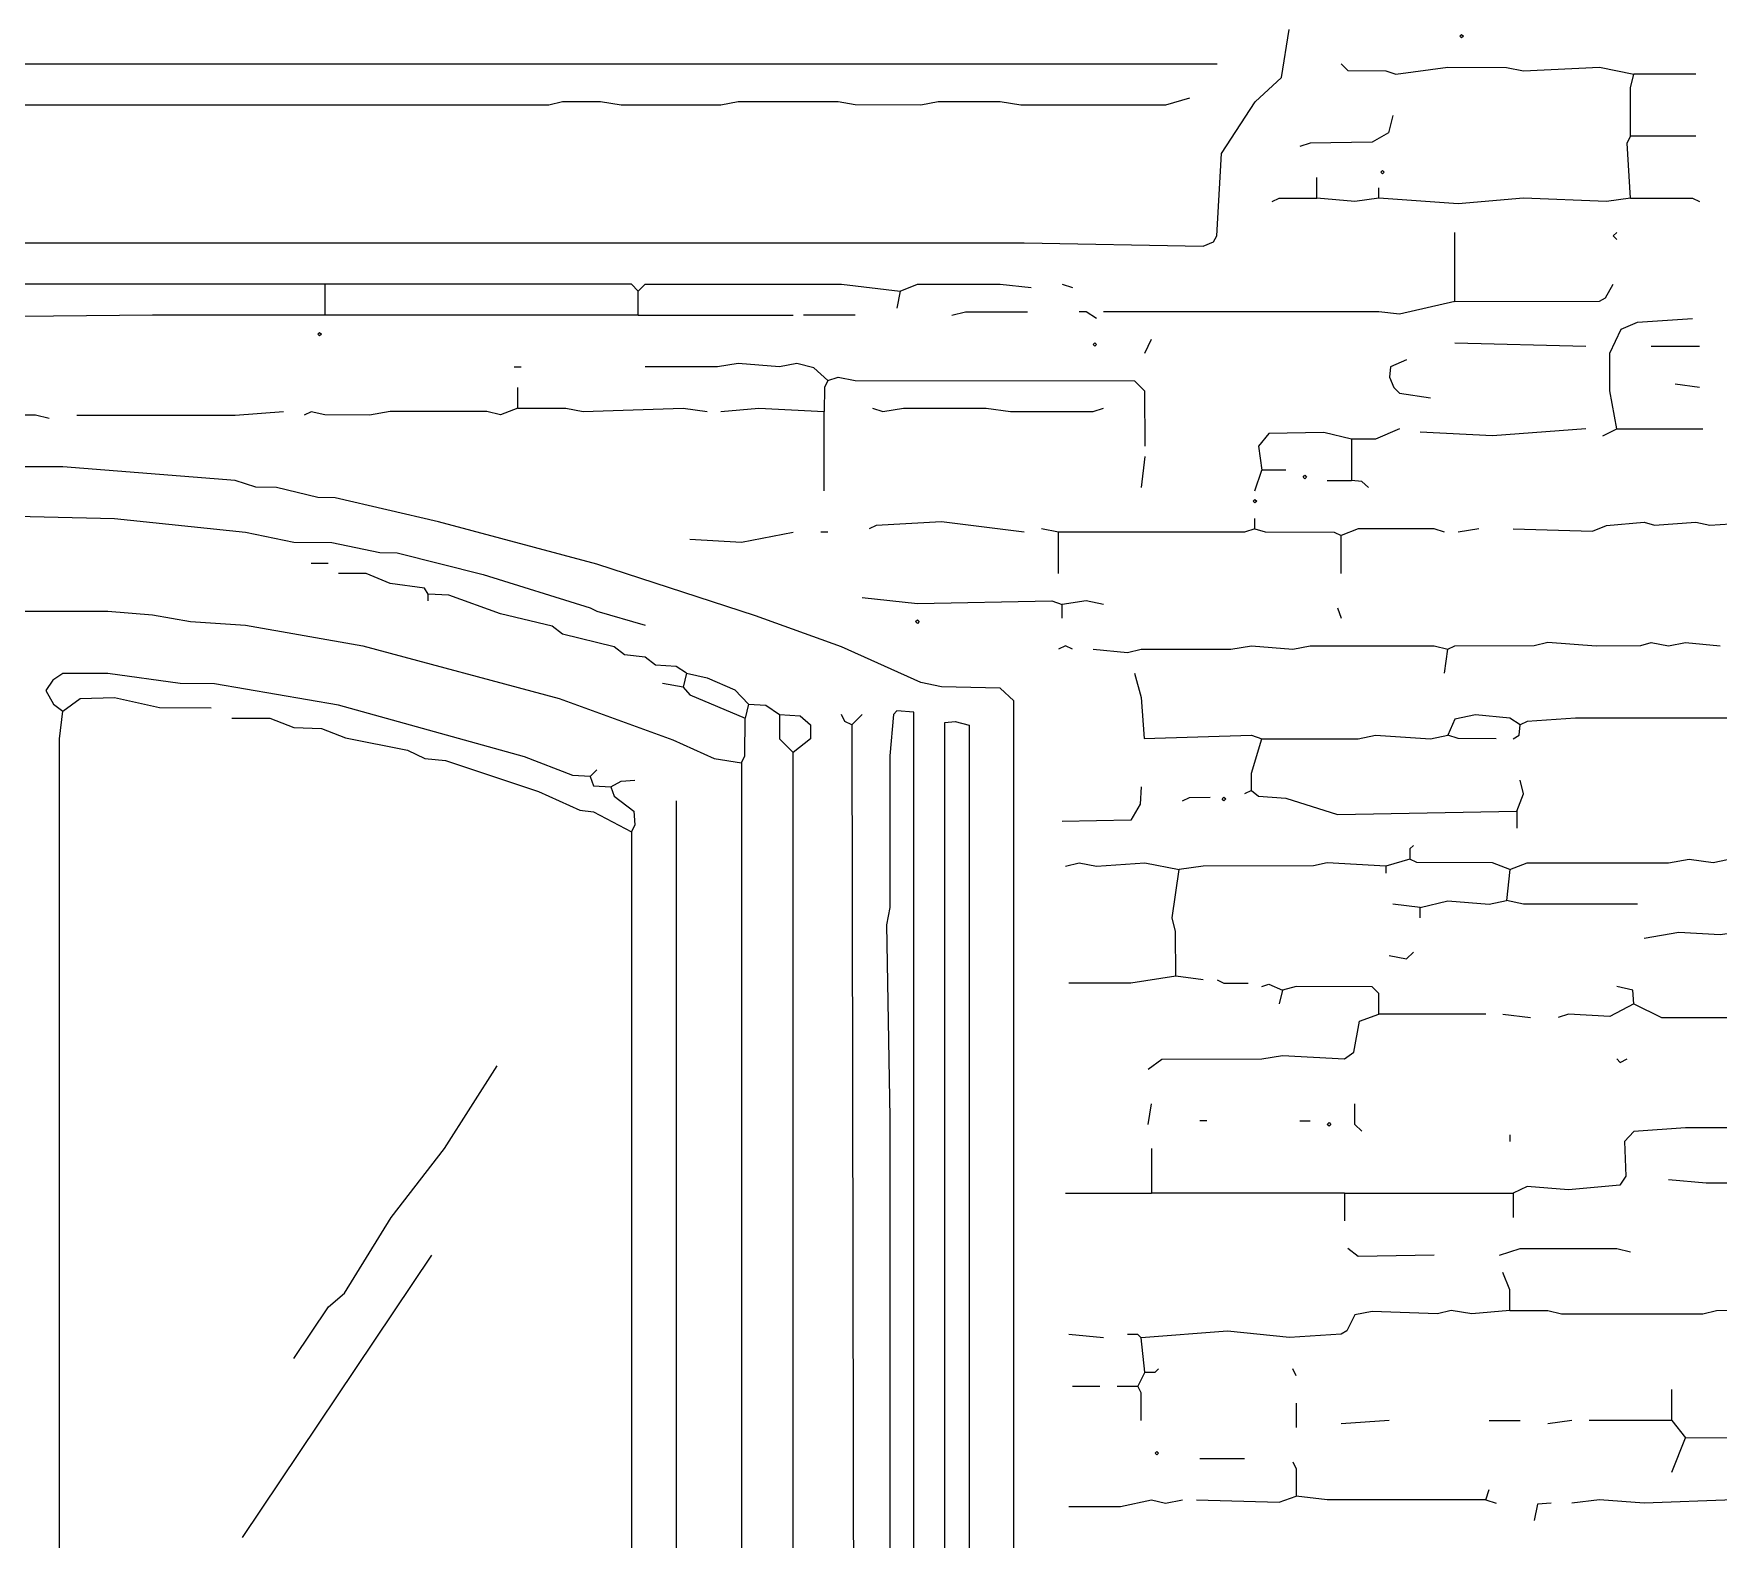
# Model space of a CAD drawing. Header units: millimetres. Extents: x 11 to 20000, y -4 to 8232.
# Drawn here: x 14595 to 16439, y 1291 to 2940 of the extents above; entities that cross this region are included whole.
import ezdxf

# ---------------------------------------------------------------- set-up
doc = ezdxf.new("R2010")
doc.units = ezdxf.units.MM
doc.layers.add('MASONRY_AND_ARCH', color=7, linetype='Continuous', lineweight=13, true_color=0x000000)
doc.layers.add('PLANTING', color=7, linetype='Continuous', lineweight=13, true_color=0x000000)

msp = doc.modelspace()

# ---------------------------------------------------------------- linework, layer by layer
at = {"layer": 'MASONRY_AND_ARCH', "color": 7, "lineweight": 13, "true_color": 0x000000}
for points in [[(13220.35848, 2941.17647), (13221.26018, 2907.23982), (13227.90781, 2892.30486), (13254.1474, 2879.78846), (13271.94559, 2861.99095), (13299.24842, 2794.11765), (13304.37161, 2718.7026), (13314.47964, 2708.59457), (13382.35294, 2711.16143), (13397.43631, 2711.16143), (15309.20249, 2711.16143), (15331.82692, 2711.16143), (15659.88122, 2711.16143), (15678.73303, 2711.16143), (15874.81335, 2707.53891), (15885.96946, 2712.21799), (15889.73925, 2718.7095), (15894.72149, 2809.20034), (15931.52081, 2865.76143), (15960.33428, 2892.16335), (15968.91787, 2944.94695)], [(13303.16742, 2911.01029), (13329.56301, 2907.23982), (15874.81335, 2907.23982), (15889.89253, 2907.23982)], [(16025.63914, 2907.23982), (16033.18846, 2899.85271), (16074.59016, 2899.47919), (16085.52274, 2895.77296), (16142.53394, 2903.46934), (16206.63462, 2903.32161), (16225.49208, 2899.69808), (16308.44457, 2903.46312), (16346.15385, 2895.9276)], [(16342.38122, 2828.0543), (16342.53043, 2880.84491), (16346.15385, 2895.9276)], [(16414.02715, 2895.9276), (16346.15385, 2895.9276)], [(15859.72851, 2869.53269), (15833.33145, 2861.99095), (15674.96041, 2861.99717), (15652.33597, 2865.76143), (15584.46267, 2865.61369), (15565.61086, 2861.99095), (15493.96493, 2862.13869), (15475.11312, 2865.76143), (15365.76357, 2865.7552), (15346.90611, 2861.99717), (15237.55656, 2861.99717), (15214.93213, 2865.76143), (15173.45588, 2865.61369), (15158.37104, 2861.99717), (14524.88688, 2861.99717), (14502.26244, 2865.76143), (13521.8707, 2865.7552), (13503.01618, 2861.99717), (13352.18744, 2861.99785), (13329.56301, 2869.53269)], [(16082.20023, 2850.67873), (16077.37545, 2831.83167), (16059.57579, 2821.56278), (15991.70249, 2820.36482), (15980.39027, 2816.74208)], [(16342.38122, 2760.181), (16338.76063, 2820.50633), (16342.38122, 2828.0543)], [(16414.02715, 2828.0543), (16342.38122, 2828.0543)], [(15999.24774, 2760.181), (15999.24774, 2782.80543)], [(16067.12104, 2760.181), (16067.12104, 2771.49321)], [(15950.22624, 2756.41052), (15957.77421, 2760.03326), (15999.24774, 2760.181)], [(16067.12104, 2760.181), (16040.72398, 2756.41052), (15999.24774, 2760.181)], [(16342.38122, 2760.181), (16315.98982, 2756.41052), (16225.49208, 2760.17477), (16153.84615, 2753.83722), (16067.12104, 2760.181)], [(16342.38122, 2760.181), (16410.25045, 2760.03326), (16417.79977, 2756.41052)], [(16150.07353, 2647.05882), (16150.07353, 2722.47387)], [(16327.30204, 2714.93213), (16323.52941, 2718.7026), (16327.30204, 2722.47387)], [(14913.27342, 2665.91256), (14894.41889, 2665.91256), (14845.40011, 2665.91256), (14807.69231, 2665.91256), (14630.46799, 2665.91256), (14607.84355, 2665.91256), (14551.28247, 2665.91256), (14532.42794, 2665.91256), (14445.70136, 2665.91256), (14419.30577, 2665.91256), (14370.28699, 2665.91256), (14351.43247, 2665.91256)], [(14913.27342, 2631.9759), (14894.41889, 2631.9759), (14841.62896, 2631.9759), (14830.31674, 2631.9759), (14819.00452, 2631.9759), (14754.90238, 2631.9759), (14739.819, 2631.9759), (14724.73563, 2631.9759), (14362.74468, 2628.3595), (14352.63654, 2635.75351), (14351.43247, 2665.91256)], [(15256.40837, 2658.37104), (15248.86188, 2665.91256), (15177.22285, 2665.91256), (15162.14219, 2665.91256), (15082.95667, 2665.91256), (15064.10215, 2665.91256), (14977.37557, 2665.91256), (14943.43891, 2665.91256), (14913.27342, 2665.91256)], [(14913.27342, 2665.91256), (14913.27342, 2631.9759)], [(15256.40837, 2658.37104), (15263.95769, 2665.91256), (15411.01244, 2665.91256), (15433.63688, 2665.91256), (15478.88575, 2665.91256), (15542.98643, 2658.37104)], [(15256.40837, 2631.9759), (15256.40837, 2658.37104)], [(15542.98643, 2658.37104), (15539.2138, 2639.51708)], [(15542.98643, 2658.37104), (15561.83824, 2665.91256), (15652.33597, 2665.90656), (15686.27262, 2662.14152)], [(15720.20928, 2665.91278), (15731.52149, 2662.14152)], [(16150.07353, 2647.05882), (16308.4405, 2647.21346), (16314.93891, 2650.98394), (16323.52941, 2665.91278)], [(16150.07353, 2647.05882), (16089.74548, 2633.17398), (16067.12104, 2635.74661), (16044.49661, 2635.74661), (16025.63914, 2635.74661), (15995.47511, 2635.74661), (15784.31561, 2635.74661), (15765.45814, 2635.74661)], [(15256.40837, 2631.9759), (15245.09615, 2631.9759), (15158.37104, 2631.9759), (15150.82998, 2631.9759), (15101.80995, 2631.9759), (14913.27342, 2631.9759)], [(15256.40837, 2631.9759), (15267.72059, 2631.9759), (15297.89027, 2631.9759), (15316.74208, 2631.9759), (15426.09163, 2631.9759)], [(15493.96493, 2631.9759), (15437.40385, 2631.9759)], [(15599.54751, 2631.97613), (15614.63235, 2635.74661), (15671.19344, 2635.74661), (15682.50566, 2635.74661)], [(15757.91855, 2628.20486), (15746.61324, 2635.74661), (15739.06674, 2635.74661)], [(16327.30204, 2507.54152), (16319.906, 2549.01934), (16319.9129, 2590.49774), (16332.12681, 2616.73801), (16349.92647, 2624.28665), (16410.25452, 2628.20486)], [(15810.70701, 2590.49774), (15818.25226, 2605.58043)], [(16150.07353, 2601.80995), (16293.36538, 2598.03948)], [(16097.28507, 2582.956), (16079.63597, 2575.26041), (16078.57964, 2564.10283), (16083.25803, 2552.79683), (16089.74955, 2546.45305), (16123.68213, 2541.47839)], [(16365.00566, 2598.03948), (16417.79977, 2598.03948)], [(15120.66324, 2575.41505), (15128.20554, 2575.41505)], [(15463.8009, 2560.33156), (15448.71606, 2574.21086), (15429.86425, 2579.03088), (15411.01244, 2575.42127), (15365.76357, 2579.18552), (15343.13914, 2575.42127), (15263.95362, 2575.41505)], [(15463.8009, 2560.33156), (15475.11312, 2564.08971), (15493.96493, 2560.33778), (15799.3948, 2560.17692), (15810.55373, 2549.01934), (15810.70701, 2488.68778)], [(15124.43439, 2530.16618), (15124.43439, 2552.79061)], [(15463.8009, 2560.33156), (15460.17749, 2552.78371), (15460.02828, 2526.39491)], [(16417.79977, 2552.79061), (16391.40271, 2556.56109)], [(14611.61346, 2518.85396), (14596.53133, 2522.61821), (14377.82805, 2522.63066), (14347.66256, 2526.39491)], [(14641.7802, 2522.62443), (14815.23337, 2522.63066), (14868.02455, 2526.39491)], [(15124.43439, 2530.16618), (15105.58111, 2522.92059), (15090.49774, 2526.38869), (14984.91663, 2526.39491), (14962.29219, 2522.63066), (14913.27342, 2522.77217), (14898.19695, 2526.24027), (14890.64898, 2522.62443)], [(15124.43439, 2530.16618), (15177.22285, 2530.01844), (15196.08032, 2526.39491), (15305.42986, 2530.15995), (15331.82692, 2526.39491)], [(15346.90611, 2526.39491), (15388.38801, 2530.16618), (15460.02828, 2526.39491)], [(15460.02828, 2439.66844), (15460.02828, 2526.39491)], [(15512.8224, 2530.16618), (15524.13462, 2526.40181), (15546.75905, 2530.15995), (15637.25679, 2530.16618), (15663.64819, 2526.39491), (15754.14593, 2526.40113), (15765.45814, 2530.16618)], [(16036.95136, 2496.22952), (16006.78733, 2503.62274), (15946.45362, 2502.5664), (15935.29751, 2488.68778), (15938.91403, 2462.29287)], [(16089.74548, 2507.54174), (16063.34842, 2496.38416), (16036.95136, 2496.22952)], [(16036.95136, 2496.22952), (16036.95136, 2450.98066)], [(16293.36538, 2507.54174), (16191.55543, 2500.00622), (16112.36991, 2503.77048)], [(16312.21719, 2500), (16327.30204, 2507.54152)], [(16327.30204, 2507.54152), (16414.02025, 2507.54152), (16421.56674, 2507.54152)], [(15810.70701, 2477.37557), (15806.94005, 2443.43891)], [(15663.64819, 1168.92817), (15667.41391, 1180.24038), (15667.42081, 2209.65283), (15652.33597, 2223.53213), (15588.23529, 2224.88405), (15565.61086, 2229.56312), (15478.88575, 2268.93563), (15384.61538, 2302.87229), (15211.1595, 2359.42647), (15037.70781, 2405.58405), (14924.58563, 2431.97896), (14905.73111, 2432.27443), (14860.48224, 2443.29118), (14837.85781, 2443.58665), (14815.23337, 2450.83292), (14626.69683, 2466.06335), (14528.65803, 2465.91561), (14351.43247, 2450.83292), (14230.76923, 2431.97896), (14102.56369, 2405.58405), (13978.1293, 2374.51618), (13827.30057, 2325.48982), (13646.30509, 2257.475), (13570.88948, 2224.73631)], [(15931.37443, 2439.66844), (15938.91403, 2462.29287)], [(15965.31109, 2462.29287), (15938.91403, 2462.29287)], [(16010.55995, 2450.98066), (16036.95136, 2450.98066)], [(16055.80882, 2443.43891), (16048.2595, 2449.78269), (16036.95136, 2450.98066)], [(13891.40271, 2292.60962), (13917.7983, 2297.57726), (13959.27602, 2314.1776), (14076.16934, 2348.12115), (14196.83258, 2375.41787), (14374.0569, 2401.81278), (14513.57466, 2413.26652), (14683.25792, 2409.35452), (14826.54559, 2394.27183), (14879.33676, 2383.25509), (14920.81448, 2382.95962), (14973.60441, 2371.94287), (14992.45894, 2371.6474), (15086.72658, 2348.11425), (15203.61991, 2311.46278), (15211.1595, 2307.69231), (15263.95362, 2292.60962)], [(15678.73303, 2394.41957), (15588.23529, 2405.72489), (15516.59774, 2401.81278), (15509.04977, 2398.19005)], [(15716.44231, 2394.41957), (15697.58484, 2398.19005)], [(15931.37443, 2398.19005), (15920.06222, 2394.42579), (15716.44231, 2394.41957)], [(15931.37443, 2398.19005), (15931.37443, 2409.50226)], [(15931.37443, 2398.19005), (15942.68665, 2394.56731), (16018.09265, 2394.27183), (16025.63914, 2390.6483)], [(16138.76131, 2394.41957), (16127.4491, 2398.04231), (16044.49661, 2398.18382), (16025.63914, 2390.6483)], [(16176.47059, 2398.19005), (16153.84615, 2394.41957)], [(16214.17986, 2398.19005), (16300.90498, 2395.62364), (16315.98982, 2401.8121), (16357.46606, 2405.43552), (16368.77828, 2402.10826), (16414.02715, 2405.43552), (16429.11199, 2401.97364), (16485.67308, 2405.73179)], [(15312.96946, 2386.87783), (15369.53054, 2383.25509), (15426.09163, 2394.41957)], [(15463.8009, 2394.41957), (15456.26131, 2394.41957)], [(15716.44231, 2349.1707), (15716.44231, 2394.41957)], [(16025.63914, 2349.1707), (16025.63914, 2390.6483)], [(14898.19005, 2360.48292), (14917.04333, 2360.48292)], [(15026.39559, 2326.54627), (15022.4698, 2332.89005), (14984.91663, 2338.01312), (14958.52229, 2349.02296), (14928.35554, 2349.1707)], [(15309.20249, 2239.819), (15297.89027, 2247.20611), (15275.26584, 2248.56482), (15263.95362, 2257.46878), (15241.32919, 2259.87704), (15230.01697, 2268.781), (15173.45588, 2282.50147), (15162.14219, 2291.40543), (15105.58111, 2304.97817), (15049.02002, 2325.49604), (15026.39559, 2326.54627)], [(15026.39559, 2319.00452), (15026.39559, 2326.54627)], [(14570.13575, 2307.69231), (14675.71686, 2307.68609), (14724.73563, 2303.7741), (14766.21459, 2296.52783), (14826.54559, 2292.46188), (14954.75113, 2269.83744), (15169.68326, 2212.36765), (15294.11765, 2167.11878), (15339.36652, 2146.60713), (15369.53054, 2141.77952)], [(15501.51018, 2322.775), (15561.83824, 2316.4319), (15708.89706, 2318.9983), (15720.20928, 2315.23405)], [(15765.45814, 2315.23405), (15746.60633, 2319.00452), (15720.20928, 2315.23405)], [(15720.20928, 2300.15057), (15720.20928, 2315.23405)], [(16021.87217, 2311.46278), (16025.63914, 2300.15057)], [(15731.52149, 2266.21391), (15723.9819, 2269.98518), (15716.44231, 2266.21391)], [(15754.14593, 2266.21391), (15791.8552, 2262.44966), (15806.94005, 2266.06618), (15904.97738, 2266.22014), (15927.60181, 2269.98518), (15972.85068, 2266.36855), (15991.70249, 2269.97896), (16127.4491, 2269.97896), (16142.53394, 2266.21391)], [(16142.53394, 2266.21391), (16150.0819, 2269.83744), (16236.8043, 2270.13292), (16251.88348, 2273.74943), (16304.6776, 2269.98518), (16353.69344, 2270.13292), (16365.00566, 2273.4595), (16383.86312, 2269.99208), (16402.71493, 2273.60102), (16440.42421, 2269.98518)], [(16138.76131, 2239.819), (16142.53394, 2266.21391)], [(15203.61991, 2126.69683), (15184.7681, 2127.75317), (15131.97545, 2148.27183), (14928.35554, 2204.83292), (14792.60894, 2228.35905), (14754.90238, 2228.65452), (14675.71686, 2239.67127), (14626.69683, 2239.66437), (14615.53925, 2232.27104), (14607.8431, 2220.96505), (14616.44095, 2205.88925), (14626.69683, 2198.34061)], [(15309.20249, 2239.819), (15305.42986, 2224.73631)], [(15309.20249, 2239.819), (15331.82692, 2234.99208), (15361.99095, 2221.86063), (15377.07579, 2205.88235)], [(15799.3948, 2239.819), (15806.79084, 2213.4241), (15810.02771, 2168.54389), (15927.60181, 2171.93948), (15938.91403, 2168.17523)], [(14626.69683, 2198.34061), (14645.55011, 2212.21991), (14683.25792, 2213.27636), (14732.27794, 2202.25962), (14788.83903, 2202.11188)], [(15305.42986, 2224.73631), (15282.80543, 2228.50679)], [(15305.42986, 2224.73631), (15312.97783, 2216.29977), (15373.30317, 2190.79966)], [(14622.92568, 1074.66063), (14619.16267, 1202.86482), (14622.91878, 1221.71946), (14622.93258, 2168.17523), (14626.69683, 2198.34061)], [(15377.07579, 2205.88235), (15373.30317, 2190.79966)], [(15377.07579, 2205.88235), (15395.9276, 2204.82602), (15411.01052, 2194.57014)], [(15411.01052, 2194.57014), (15433.62851, 2193.36595), (15444.94717, 2183.25792), (15444.94717, 2168.17523), (15426.09163, 2153.09174)], [(15411.01052, 2194.57014), (15411.01052, 2168.17523), (15426.09163, 2153.09174)], [(15490.19796, 2183.25792), (15482.65271, 2187.02839), (15478.88575, 2194.57014)], [(15490.19796, 2183.25792), (15501.51018, 2194.57014)], [(15558.06934, 1155.73247), (15558.06934, 1180.24038), (15558.06934, 2187.02839), (15558.06934, 2197.13654), (15539.36991, 2198.63688), (15535.60011, 2194.86629), (15531.82195, 2149.32127), (15531.66731, 1983.40848), (15527.90995, 1964.55532), (15531.67421, 1753.39367), (15531.67421, 1734.53903), (15531.67421, 1195.32523), (15535.44683, 1157.61595)], [(16221.71946, 2183.25792), (16210.40724, 2190.64502), (16172.69796, 2194.27398), (16150.22964, 2189.59548), (16142.53394, 2171.9457)], [(14811.46346, 2190.79966), (14852.94118, 2190.65113), (14879.33676, 2180.53688), (14909.50226, 2179.33891), (14935.89785, 2169.22466), (15003.77115, 2155.66505), (15022.62443, 2146.60023), (15045.24887, 2144.35283), (15147.05882, 2110.55769), (15192.30769, 2090.04604), (15207.39253, 2087.93326), (15248.86878, 2066.36527)], [(15369.53054, 2141.77952), (15373.15543, 2149.32817), (15373.30317, 2190.79966)], [(15490.19796, 2183.25792), (15492.08145, 1191.5526)], [(15558.06934, 1155.73247), (15573.15045, 1158.81459), (15583.40769, 1168.92817), (15588.08756, 1180.24038), (15592.006, 1221.71946), (15592.006, 2175.71618), (15592.006, 2185.82432), (15603.32014, 2187.01527), (15618.40124, 2183.10328), (15618.40124, 2171.9457), (15618.40124, 1168.92817)], [(16214.17986, 2168.17523), (16220.52364, 2172.10034), (16221.71946, 2183.25792)], [(16704.37217, 2190.79943), (16689.29299, 2190.79943), (16538.46154, 2190.79943), (16512.06448, 2190.79943), (16493.21267, 2190.79943), (16368.77828, 2190.79943), (16353.69344, 2190.79943), (16282.05317, 2190.79943), (16229.26742, 2186.88066), (16221.71946, 2183.25792)], [(15927.60181, 2111.61414), (15927.74955, 2130.46731), (15938.91403, 2168.17523)], [(15938.91403, 2168.17523), (16044.49661, 2168.18145), (16063.34842, 2171.9388), (16123.68213, 2168.18145), (16142.53394, 2171.9457)], [(16195.3224, 2168.17523), (16153.84615, 2168.32296), (16142.53394, 2171.9457)], [(15369.53054, 2141.77952), (15369.53054, 1176.47059)], [(15426.09163, 1210.40724), (15426.09163, 2153.09174)], [(15203.61991, 2126.69683), (15211.1595, 2134.23857)], [(15203.61991, 2126.69683), (15207.54581, 2116.5888), (15226.24434, 2115.38462)], [(15226.24434, 2115.38462), (15237.55656, 2121.72839), (15252.6414, 2122.92636)], [(16217.94683, 2088.98971), (16225.34287, 2107.84287), (16221.71946, 2122.92636)], [(15226.24434, 2115.38462), (15230.17025, 2105.12873), (15251.43586, 2088.98971), (15252.49219, 2073.91312), (15248.86878, 2066.36527)], [(15806.94005, 2115.38462), (15805.88914, 2096.53066), (15795.61946, 2078.88156), (15720.20928, 2077.67749)], [(15852.18891, 2100.30192), (15859.73541, 2103.92466), (15882.35294, 2104.0724)], [(15927.60181, 2111.61414), (15920.06222, 2107.84287)], [(15927.60181, 2111.61414), (15935.14977, 2105.27036), (15965.31109, 2103.01606), (16021.87217, 2085.36697), (16217.94683, 2088.98971)], [(15297.88835, 2100.30192), (15297.88835, 1172.70079)], [(16217.94683, 2088.98971), (16217.94683, 2070.13575)], [(15248.86878, 2066.36527), (15248.86878, 1146.30373)], [(16104.82466, 2051.28179), (16101.05769, 2047.51131), (16101.05769, 2036.1991)], [(15723.9819, 2028.65735), (15739.06674, 2032.27398), (15757.91855, 2028.67048), (15810.70701, 2032.4224), (15848.41629, 2024.88688)], [(16074.66063, 2028.65735), (16010.55995, 2032.42172), (15995.47511, 2028.80509), (15874.81335, 2028.65113), (15848.41629, 2024.88688)], [(16101.05769, 2036.1991), (16074.66063, 2028.65735)], [(16074.66063, 2028.65735), (16074.66063, 2021.1164)], [(16210.40724, 2024.88688), (16191.55543, 2032.28088), (16108.60419, 2032.57636), (16101.05769, 2036.1991)], [(16210.40724, 2024.88688), (16229.25905, 2032.42172), (16383.86312, 2032.43484), (16406.48756, 2036.1991), (16432.87896, 2032.72477), (16455.50339, 2037.25543), (16466.81561, 2043.74084)], [(15844.64367, 1907.99423), (15844.49729, 1957.01357), (15840.88631, 1972.09627), (15848.41629, 2024.88688)], [(16210.40724, 2024.88688), (16206.63462, 1990.95023)], [(16112.36991, 1983.40848), (16082.20023, 1987.17975)], [(16112.36991, 1983.40848), (16142.53394, 1990.80249), (16187.78281, 1987.18597), (16206.63462, 1990.95023)], [(16112.36991, 1972.09627), (16112.36991, 1983.40848)], [(16349.92647, 1987.17975), (16225.49208, 1987.18597), (16206.63462, 1990.95023)], [(16595.02262, 1957.01357), (16500.75226, 1957.00735), (16485.67308, 1953.39774), (16466.81561, 1957.00735), (16440.42421, 1953.24932), (16395.17534, 1955.81561), (16357.46606, 1949.47183)], [(16078.43326, 1930.61867), (16097.27817, 1927.00204), (16104.82466, 1934.38914)], [(15844.64367, 1907.99423), (15795.62783, 1900.60023), (15727.75452, 1900.45249)], [(15874.81335, 1904.22296), (15844.64367, 1907.99423)], [(15889.89253, 1904.22296), (15897.44186, 1900.60023), (15923.82919, 1900.45249)], [(15938.91403, 1896.68201), (15946.46199, 1899.25452), (15961.53846, 1892.91075)], [(15961.53846, 1892.91075), (15957.76584, 1877.82805)], [(16067.12104, 1866.51584), (16066.96493, 1889.13337), (16059.57172, 1896.52738), (15976.6233, 1896.67579), (15961.53846, 1892.91075)], [(16346.15385, 1877.82805), (16344.94966, 1892.75611), (16327.30204, 1896.68201)], [(15814.47964, 1806.18495), (15829.56448, 1817.34186), (15938.91403, 1817.50204), (15961.53846, 1821.26697), (16029.41176, 1817.65045), (16039.5198, 1825.04434), (16045.69932, 1858.81946), (16067.12104, 1866.51584)], [(16184.01018, 1866.51584), (16067.12104, 1866.51584)], [(16202.86765, 1866.51584), (16233.03167, 1862.74536)], [(16346.15385, 1877.82805), (16319.75679, 1863.94943), (16274.50792, 1866.50962), (16263.1957, 1862.74536)], [(16346.15385, 1877.82805), (16376.31787, 1862.9), (16451.73643, 1862.75158), (16478.12783, 1866.51584), (16538.46154, 1862.74536)], [(14879.33676, 1489.44287), (14917.19242, 1545.99638), (14934.84152, 1561.09219), (14985.96606, 1644.04129), (15044.19253, 1719.45701), (15101.80995, 1809.95475)], [(16327.30204, 1817.49717), (16331.069, 1813.72455), (16338.61425, 1817.49717)], [(15814.47964, 1745.85124), (15818.25226, 1768.47568)], [(16048.26357, 1738.31165), (16040.87726, 1745.85882), (16040.72398, 1768.47568)], [(15878.58032, 1749.62387), (15871.04072, 1749.62387)], [(15980.39027, 1749.62387), (15991.70249, 1749.62387)], [(16210.40724, 1734.53903), (16210.40724, 1726.99943)], [(16481.90045, 1738.31165), (16470.58824, 1741.93371), (16402.71493, 1742.08145), (16346.16075, 1738.15633), (16335.89796, 1726.99943), (16337.40871, 1689.29016), (16330.92262, 1679.18281), (16274.50792, 1674.36278), (16229.25905, 1677.8302), (16214.17986, 1670.43744)], [(15818.25226, 1719.45701), (15818.25226, 1670.43744)], [(16383.86312, 1685.52036), (16425.33937, 1681.75057), (16538.46154, 1681.75543), (16561.08597, 1685.52036), (16644.04412, 1681.75543), (16655.35633, 1685.52036)], [(15723.9819, 1670.43744), (15818.25226, 1670.43744)], [(16029.41176, 1670.43744), (16014.32692, 1670.43744), (15818.25226, 1670.43744)], [(16029.41176, 1670.43744), (16059.57579, 1670.43744), (16082.20023, 1670.43744), (16161.38575, 1670.43744), (16176.47059, 1670.43744), (16214.17986, 1670.43744)], [(16029.41176, 1670.43744), (16029.41176, 1640.27149)], [(16214.17986, 1670.43744), (16214.17986, 1644.04129)], [(16127.4491, 1602.56505), (16044.49661, 1601.04672), (16033.18439, 1610.10464)], [(16199.09502, 1602.56505), (16221.71946, 1610.09842), (16327.30204, 1610.09977), (16342.38122, 1606.33484)], [(15030.1655, 1602.56505), (14822.77568, 1293.36256)], [(16210.40724, 1542.23133), (16210.2595, 1564.85577), (16202.86765, 1583.71041)], [(16210.40724, 1542.23133), (16168.931, 1538.46776), (16146.30656, 1541.93586), (16131.22172, 1538.46776), (16059.57579, 1541.03416), (16040.87172, 1537.25667), (16031.98439, 1519.76222), (16025.63507, 1515.99174), (15969.07805, 1512.36278), (15901.20475, 1519.60068), (15806.94005, 1512.06731)], [(16210.40724, 1542.23133), (16251.88348, 1542.08428), (16266.96833, 1538.46776), (16421.56674, 1538.46776), (16436.65158, 1542.08428), (16508.28914, 1542.37975), (16515.8371, 1546.00396)], [(15765.45814, 1512.06731), (15727.75452, 1515.8371)], [(15806.94005, 1512.06731), (15803.16742, 1515.8371), (15791.8552, 1515.8371)], [(15810.70701, 1474.35803), (15806.94005, 1512.06731)], [(15810.70701, 1474.35803), (15822.01923, 1474.35803), (15825.79186, 1478.13066)], [(15976.6233, 1470.58824), (15972.85068, 1478.13066)], [(15731.52149, 1459.27602), (15761.69118, 1459.27602)], [(15780.54299, 1459.27602), (15803.16742, 1459.27602)], [(15810.70701, 1474.35803), (15803.16742, 1459.27602)], [(15806.94005, 1421.56957), (15806.79084, 1451.72873), (15803.16742, 1459.27602)], [(15976.6233, 1440.42138), (15976.6233, 1414.02715)], [(16387.63009, 1421.56957), (16387.63009, 1455.50622)], [(16078.43326, 1421.56957), (16025.63914, 1417.79695)], [(16187.78281, 1421.56957), (16221.71946, 1421.56957)], [(16278.28054, 1421.56957), (16251.88348, 1417.79695)], [(16387.63009, 1421.56957), (16297.13235, 1421.56957)], [(16387.63009, 1421.56957), (16402.71493, 1402.71493)], [(16402.71493, 1402.71493), (16470.58824, 1402.86267), (16489.44005, 1406.48473), (16583.71041, 1402.86957), (16591.10362, 1406.64005), (16602.56222, 1425.33937)], [(16387.63009, 1365.00848), (16402.71493, 1402.71493)], [(15871.04072, 1380.0905), (15920.06222, 1380.0905)], [(15972.85068, 1376.3207), (15976.4741, 1368.77138), (15976.6233, 1338.61143)], [(16184.01018, 1334.84163), (16187.78281, 1346.15385)], [(15867.2681, 1334.84163), (15957.76584, 1332.269), (15976.6233, 1338.61143)], [(16184.01018, 1334.84163), (16010.55995, 1334.84785), (15976.6233, 1338.61143)], [(16184.01018, 1334.84163), (16195.3224, 1331.07183)], [(16255.65611, 1331.07183), (16240.72738, 1329.86697), (16236.8043, 1312.21719)], [(16874.05543, 1327.29921), (16855.20362, 1331.06493), (16598.79525, 1331.0767), (16579.93778, 1334.83541), (16515.8371, 1329.40023), (16493.21267, 1334.82919), (16474.36086, 1331.08428), (16455.50339, 1334.83473), (16357.46606, 1331.07183), (16308.44457, 1334.84163), (16278.28054, 1331.07183)]]:
    msp.add_lwpolyline(points, dxfattribs=at)
for points in [[(16155.73156, 2937.40577), (16157.61686, 2939.29106), (16159.50226, 2937.40577), (16157.61686, 2935.52036)], [(16069.00452, 2788.46154), (16070.88993, 2790.34695), (16072.77523, 2788.46154), (16070.88993, 2786.57613)], [(14905.73156, 2611.23676), (14907.61686, 2613.12217), (14909.50226, 2611.23676), (14907.61686, 2609.35147)], [(15754.14785, 2599.92455), (15756.03314, 2601.80995), (15757.91855, 2599.92455), (15756.03314, 2598.03925)], [(15984.1629, 2454.75113), (15986.0483, 2456.63654), (15987.9336, 2454.75113), (15986.0483, 2452.86572)], [(15929.48722, 2428.356), (15931.37251, 2430.24129), (15933.25792, 2428.356), (15931.37251, 2426.47059)], [(15559.95475, 2296.38009), (15561.84016, 2298.2655), (15563.72545, 2296.38009), (15561.84016, 2294.49468)], [(15895.55057, 2102.18699), (15897.43586, 2104.0724), (15899.32127, 2102.18699), (15897.43586, 2100.3017)], [(16010.55803, 1745.85215), (16012.44344, 1747.73756), (16014.32885, 1745.85215), (16012.44344, 1743.96686)], [(15822.02115, 1385.74661), (15823.90645, 1387.63201), (15825.79186, 1385.74661), (15823.90645, 1383.8612)]]:
    msp.add_lwpolyline(points, close=True, dxfattribs=at)
at = {"layer": 'PLANTING', "color": 7, "lineweight": 13, "true_color": 0x000000}
msp.add_lwpolyline([(15727.75452, 1327.29921), (15784.31561, 1327.44762), (15818.25226, 1334.54548), (15833.33145, 1331.22511), (15852.18891, 1334.84163)], dxfattribs=at)

doc.saveas('drawing.dxf')
